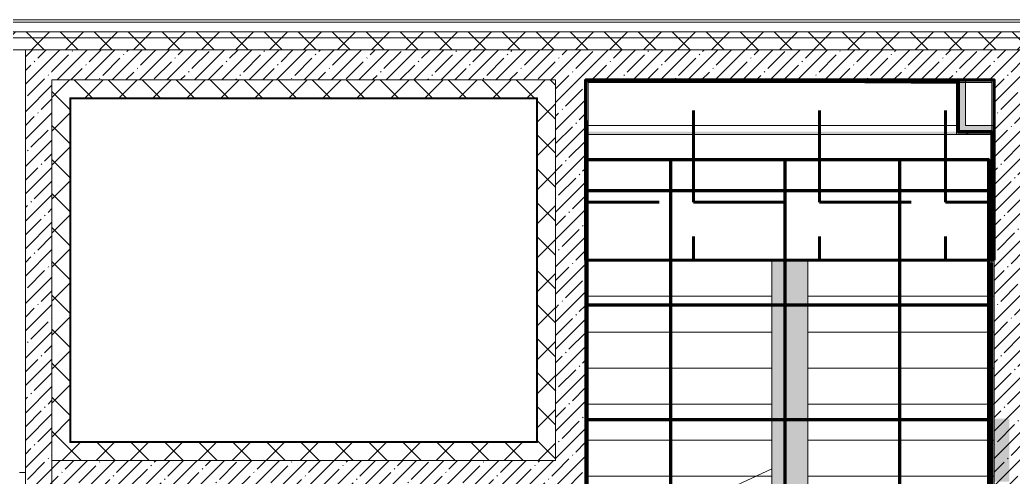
# Model space of a CAD drawing. Header units: millimetres. Extents: x -164500 to 426394, y -51911 to 102118.
# Drawn here: x 233476 to 241740, y 23541 to 27349 of the extents above; entities that cross this region are included whole.
import ezdxf

# ---------------------------------------------------------------- set-up
doc = ezdxf.new("R2010")
doc.units = ezdxf.units.MM
for name, color, linetype, lineweight in [('1.4) Плинтус 5 вып', 6, 'Continuous', 60), ('336 лестницы', 150, 'Continuous', 120), ('374 ПК-4', 211, 'Continuous', 120), ('474 плитка КР-1.1 лестницы', 150, 'Continuous', 60), ('A-FLOR', 7, 'Continuous', 9), ('A-WALL', 7, 'Continuous', 5), ('I-WALL', 7, 'Continuous', 5), ('S-STRS', 7, 'Continuous', 9), ('S-STRS-MBND', 7, 'Continuous', 9)]:
    doc.layers.add(name, color=color, linetype=linetype, lineweight=lineweight)
doc.layers.add('A-AREA-PATT-2', color=7, linetype='Continuous', lineweight=5, true_color=0xcde0ef, transparency=1)
doc.layers.add('A-WALL-1', color=9, linetype='Continuous', lineweight=5, true_color=0x808080)
doc.layers.add('A-WALL-FNSH-1', color=9, linetype='Continuous', lineweight=5, true_color=0x808080)
pattern_1 = [(45, (148772.12, -0.94), (-141.42136, 141.42136), []), (135, (148772.12, -0.94), (-141.42136, -141.42136), [])]
pattern_2 = [(45, (148772.12, -0.94), (-114.04925, 114.04925), []), (45, (148886.17, -0.94), (-114.04925, 114.04925), [201.612, -40.322, 6.706, -33.617])]
pattern_3 = [(45, (148772.12, -0.94), (-212.132, 212.132), []), (135, (148772.12, -0.94), (-212.132, -212.132), [])]

# ---------------------------------------------------------------- blocks, each defined once
blk = doc.blocks.new('Зашивка приборов отопления33 - Зашивка приборов отопления-33324347-Объем проектирования 2 этажа')
at = {"layer": 'A-WALL'}
for p, q in [((124365.9, 19498.8), (121280.9, 19498.8)), ((121280.9, 19136.3), (124365.9, 19136.3)), ((124365.9, 19136.3), (121280.9, 19136.3)), ((121280.9, 19061.3), (124365.9, 19061.3))]:
    blk.add_line(p, q, dxfattribs=at)

msp = doc.modelspace()

# ---------------------------------------------------------------- hatches: boundary and pattern name
at = {"layer": '336 лестницы'}
h = msp.add_hatch(dxfattribs=at)
h.set_pattern_fill('ANSI37', color=256, scale=300, angle=45)
h.set_pattern_definition([(90, (205553.1, 26879), (-952.5, 0), []), (180, (205553.1, 26879), (-6e-14, -952.5), [])])
h.paths.add_polyline_path([(238182.123, 20392.834), (241535.842, 20392.834), (241538.167, 26183.416), (238184.449, 26183.416)])
at = {"layer": '474 плитка КР-1.1 лестницы'}
h = msp.add_hatch(dxfattribs=at)
h.set_pattern_fill('ANGLE', color=256, scale=150)
h.set_pattern_definition([(0, (205553.1, 26879), (0, 1047.75), [762, -285.75]), (90, (205553.1, 26879), (-1047.75, 6e-14), [762, -285.75])])
h.paths.add_polyline_path([(241582.123, 25349.058), (238182.123, 25349.058), (238182.123, 26849.058), (241582.123, 26849.058)])
at = {"layer": 'A-AREA-PATT-2'}
h = msp.add_hatch(color=256, dxfattribs=at)
h.paths.add_polyline_path([(240003.176, 21449.058), (240082.123, 21449.058), (240082.123, 22334.058), (241561.623, 22334.058), (241561.623, 22349.058), (240032.123, 22349.058), (240032.123, 25349.058), (239732.123, 25349.058), (239732.123, 21449.058)])
h.paths.add_polyline_path([(238125.999, 21838.564), (238182.123, 21838.564), (238182.123, 21869.469), (238057.123, 21869.469), (238057.123, 21838.564)])
h.paths.add_polyline_path([(241582.123, 23503.648), (241707.123, 23503.648), (241707.123, 24028.648), (241582.123, 24028.648), (241582.123, 23954.679)])
h.paths.add_polyline_path([(238743.29, 26394.058), (241561.623, 26394.058), (241561.623, 26418.558), (238202.623, 26418.558), (238202.623, 26394.058), (238652.29, 26394.058)])
at = {"layer": 'A-WALL'}
h = msp.add_hatch(dxfattribs=at)
h.set_pattern_fill('FP_24', color=256, style=0, pattern_type=2)
h.set_pattern_definition(pattern_1)
h.paths.add_polyline_path([(233082.759, 27199.058), (241932.123, 27199.058), (241932.123, 27249.058), (229122.123, 27249.058), (229122.123, 27199.058), (232972.123, 27199.058)])
h.paths.add_polyline_path([(226462.123, 27199.058), (226622.123, 27199.058), (226622.123, 27249.058), (225112.123, 27249.058), (225112.123, 27199.058), (226442.123, 27199.058)])
h.paths.add_polyline_path([(222281.123, 27199.058), (223012.123, 27199.058), (223012.123, 27249.058), (217632.123, 27249.058), (217632.123, 27199.058), (221880.377, 27199.058)])
h.paths.add_polyline_path([(214032.123, 27199.058), (214032.123, 27249.058), (212952.123, 27249.058), (212952.123, 27199.058), (213930.298, 27199.058)])
h.paths.add_polyline_path([(214932.123, 27199.058), (216732.123, 27199.058), (216732.123, 27249.058), (214932.123, 27249.058)])
h.paths.add_polyline_path([(209812.123, 27199.058), (209812.123, 27249.058), (208632.123, 27249.058), (208632.123, 27199.058), (209593.892, 27199.058)])
h.paths.add_polyline_path([(203553.123, 27199.058), (203781.997, 27199.058), (203781.997, 27249.058), (202632.313, 27249.058), (202632.313, 27199.058), (203552.123, 27199.058)])
h.paths.add_polyline_path([(204681.997, 27199.058), (205932.123, 27199.058), (205932.123, 27249.058), (204681.997, 27249.058)])
h.paths.add_polyline_path([(199475.611, 27199.058), (199532.313, 27199.058), (199532.313, 27249.058), (198432.41, 27249.058), (198432.41, 27199.058), (199136.933, 27199.058)])
h.paths.add_polyline_path([(197532.123, 27199.058), (197532.41, 27199.058), (197532.123, 27249.058), (196279.123, 27249.058), (196279.123, 27199.058), (197307.408, 27199.058)])
h.paths.add_polyline_path([(192971.002, 27199.058), (193179.123, 27199.058), (193179.123, 27249.058), (190782.123, 27249.058), (190782.123, 27199.058), (191553.123, 27199.058)])
h = msp.add_hatch(dxfattribs=at)
h.set_pattern_fill('FP_24', color=256, style=0, pattern_type=2)
h.set_pattern_definition(pattern_1)
h.paths.add_polyline_path([(241394.205, 27099.058), (241832.123, 27099.058), (241832.123, 27199.058), (229122.123, 27199.058), (229122.123, 27099.059), (240671.47, 27099.058)])
h.paths.add_polyline_path([(226022.124, 27099.058), (226622.123, 27099.059), (226622.123, 27199.058), (225112.123, 27199.058), (225112.123, 27099.059), (225522.123, 27099.059)])
h.paths.add_polyline_path([(208932.123, 27099.059), (209812.123, 27099.059), (209812.123, 27199.058), (208632.123, 27199.058), (208632.123, 27099.059), (208912.123, 27099.059)])
h.paths.add_polyline_path([(205632.605, 27099.059), (205932.123, 27099.059), (205932.123, 27199.058), (204681.997, 27199.058), (204681.997, 27099.059), (205257.486, 27099.059)])
h.paths.add_polyline_path([(212952.123, 27099.059), (214032.123, 27099.059), (214032.123, 27199.058), (212952.123, 27199.058), (212952.123, 27169.058)])
h.paths.add_polyline_path([(214932.123, 27099.059), (216732.123, 27099.059), (216732.123, 27199.058), (214932.123, 27199.058), (214932.123, 27099.88)])
h.paths.add_polyline_path([(203781.997, 27099.059), (203781.997, 27199.058), (202632.313, 27199.058), (202632.313, 27099.059), (203553.123, 27099.059)])
h.paths.add_polyline_path([(190932.123, 27099.059), (193179.123, 27099.059), (193179.123, 27199.058), (190832.123, 27199.058), (190832.123, 27099.059)])
h.paths.add_polyline_path([(196279.123, 27099.059), (197532.41, 27099.059), (197532.123, 27199.058), (196279.123, 27199.058), (196279.123, 27139.058)])
h.paths.add_polyline_path([(222812.123, 27099.059), (223012.123, 27099.059), (223012.123, 27199.058), (217632.123, 27199.058), (217632.123, 27099.059), (222603.111, 27099.059)])
h.paths.add_polyline_path([(198432.41, 27099.059), (199532.313, 27099.059), (199532.313, 27199.058), (198432.41, 27199.058)])
h = msp.add_hatch(dxfattribs=at)
h.set_pattern_fill('FP_24', color=256, style=0, pattern_type=2)
h.set_pattern_definition(pattern_1)
h.paths.add_polyline_path([(233742.123, 23679.058), (233892.123, 23679.058), (233892.123, 26849.058), (233742.123, 26849.058), (233742.123, 23829.058)])
h = msp.add_hatch(dxfattribs=at)
h.set_pattern_fill('FP_24', color=256, style=0, pattern_type=2)
h.set_pattern_definition(pattern_1)
h.paths.add_polyline_path([(237782.123, 26699.058), (237780.533, 26849.058), (233892.123, 26848.542), (233892.123, 26699.058), (234889.595, 26699.058), (237780.533, 26699.058)])
h = msp.add_hatch(dxfattribs=at)
h.set_pattern_fill('FP_24', color=256, style=0, pattern_type=2)
h.set_pattern_definition(pattern_1)
h.paths.add_polyline_path([(237932.123, 23679.058), (237932.123, 26849.058), (237782.123, 26849.058), (237782.123, 23679.058)])
h = msp.add_hatch(dxfattribs=at)
h.set_pattern_fill('FP_24', color=256, style=0, pattern_type=2)
h.set_pattern_definition(pattern_1)
h.paths.add_polyline_path([(233895.123, 23679.058), (237782.123, 23679.058), (237780.533, 23829.058), (233892.123, 23829.058), (233892.123, 23679.058)])
at = {"layer": 'I-WALL'}
h = msp.add_hatch(dxfattribs=at)
h.set_pattern_fill('FP_1', color=256, style=0, pattern_type=2)
h.set_pattern_definition(pattern_2)
h.paths.add_polyline_path([(233522.123, 18369.059), (233742.123, 18369.059), (233742.123, 27099.058), (233522.123, 27099.058), (233522.123, 18436.813)])
h = msp.add_hatch(dxfattribs=at)
h.set_pattern_fill('FP_1', color=256, style=0, pattern_type=2)
h.set_pattern_definition(pattern_2)
h.paths.add_polyline_path([(234889.595, 26849.058), (237932.123, 26849.058), (237932.123, 27099.058), (233742.123, 27099.058), (233742.123, 26849.058), (233900.123, 26849.058)])
h = msp.add_hatch(dxfattribs=at)
h.set_pattern_fill('FP_1', color=256, style=0, pattern_type=2)
h.set_pattern_definition(pattern_2)
h.paths.add_polyline_path([(238182.123, 17269.059), (238182.123, 27099.058), (237932.123, 27099.058), (237932.123, 17269.059), (238159.44, 17269.059)])
h = msp.add_hatch(dxfattribs=at)
h.set_pattern_fill('FP_1', color=256, style=0, pattern_type=2)
h.set_pattern_definition(pattern_2)
h.paths.add_polyline_path([(240032.123, 26849.058), (241582.123, 26849.058), (241582.123, 27099.058), (238182.123, 27099.058), (238182.123, 26849.058), (239732.123, 26849.058)])
h = msp.add_hatch(dxfattribs=at)
h.set_pattern_fill('FP_1', color=256, style=0, pattern_type=2)
h.set_pattern_definition(pattern_2)
h.paths.add_polyline_path([(241822.123, 21399.059), (241832.123, 21399.059), (241832.123, 27099.058), (241582.123, 27099.058), (241582.123, 21549.059), (241802.123, 21549.059), (241802.123, 21399.059)])
h = msp.add_hatch(dxfattribs=at)
h.set_pattern_fill('FP_192', color=256, style=0, pattern_type=2)
h.set_pattern_definition(pattern_3)
h.paths.add_polyline_path([(241267.123, 26394.058), (241279.623, 26394.058), (241279.623, 26849.058), (241267.123, 26849.058), (241267.123, 26418.558)])
h = msp.add_hatch(dxfattribs=at)
h.set_pattern_fill('FP_192', color=256, style=0, pattern_type=2)
h.set_pattern_definition(pattern_3)
h.paths.add_polyline_path([(241279.623, 26406.558), (241292.123, 26406.558), (241292.123, 26849.058), (241279.623, 26849.058), (241279.623, 26418.558)])
for points in [[(241292.123, 26419.058), (241342.123, 26419.058), (241342.123, 26849.058), (241292.123, 26849.058), (241292.123, 26469.058)], [(241342.123, 26419.058), (241582.123, 26419.058), (241582.123, 26469.058), (241342.123, 26469.058)]]:
    msp.add_hatch(color=256, dxfattribs=at).paths.add_polyline_path(points)
h = msp.add_hatch(dxfattribs=at)
h.set_pattern_fill('FP_192', color=256, style=0, pattern_type=2)
h.set_pattern_definition(pattern_3)
h.paths.add_polyline_path([(241394.205, 26394.058), (241582.123, 26394.058), (241582.123, 26406.558), (241279.623, 26406.558), (241279.623, 26394.058), (241342.123, 26394.058)])
h = msp.add_hatch(dxfattribs=at)
h.set_pattern_fill('FP_192', color=256, style=0, pattern_type=2)
h.set_pattern_definition(pattern_3)
h.paths.add_polyline_path([(241561.623, 26406.558), (241582.123, 26406.558), (241582.123, 26419.058), (241292.123, 26418.558), (241292.123, 26406.558), (241394.205, 26406.558)])
h = msp.add_hatch(dxfattribs=at)
h.set_pattern_fill('FP_1', color=256, style=0, pattern_type=2)
h.set_pattern_definition(pattern_2)
h.paths.add_polyline_path([(237896.821, 23429.058), (237932.123, 23429.058), (237932.123, 23679.058), (233742.123, 23679.058), (233742.996, 23429.058), (237780.533, 23429.058)])

# ---------------------------------------------------------------- linework, layer by layer
at = {"layer": '1.4) Плинтус 5 вып'}
msp.add_lwpolyline([(238203.123, 21450), (238182.123, 26849.058), (241279.623, 26828.058), (241279.623, 26419.058), (241561.123, 26419.058), (241561.123, 25349.058)], dxfattribs=at)
at = {"layer": '336 лестницы'}
msp.add_lwpolyline([(238182.123, 20392.834), (241535.842, 20392.834), (241538.167, 26183.416), (238184.449, 26183.416)], close=True, dxfattribs=at)
at = {"layer": '374 ПК-4'}
msp.add_lwpolyline([(241560.123, 25329.058), (241561.123, 17851.059), (238202.123, 17851.059), (238202.123, 21429.058)], dxfattribs=at)
at = {"layer": '474 плитка КР-1.1 лестницы'}
msp.add_lwpolyline([(241582.123, 25349.058), (238182.123, 25349.058), (238182.123, 26849.058), (241582.123, 26849.058)], close=True, dxfattribs=at)
at = {"layer": 'A-FLOR'}
for p, q in [((233472.123, 23580), (233522.123, 23580)), ((233472.123, 23579.058), (233522.123, 23579.058))]:
    msp.add_line(p, q, dxfattribs=at)
at = {"layer": 'A-WALL'}
for p, q in [((242062.123, 27329.058), (229122.123, 27329.058)), ((241982.123, 27249.058), (229122.123, 27249.058)), ((241932.123, 27199.058), (229122.123, 27199.058)), ((233742.123, 18369.059), (233742.123, 26849.058)), ((237782.123, 26849.058), (237932.123, 26849.058)), ((237932.123, 23679.058), (237932.123, 26849.058)), ((238202.123, 26828.058), (238203.123, 26828.058)), ((241279.623, 26406.558), (241279.623, 26849.058)), ((241292.123, 26419.058), (241292.123, 26849.058)), ((241561.123, 26828.058), (241561.123, 26829.058)), ((233892.123, 23829.058), (233892.123, 26699.058)), ((233892.123, 26699.058), (237782.123, 26699.058)), ((233895.123, 23832.058), (233895.123, 26696.058)), ((233895.123, 26696.058), (237779.123, 26696.058)), ((237779.123, 26696.058), (237779.123, 23832.058)), ((237782.123, 26699.058), (237782.123, 23829.058)), ((241582.123, 26406.558), (241279.623, 26406.558)), ((241582.123, 26419.058), (241292.123, 26419.058)), ((233892.123, 23829.058), (237782.123, 23829.058)), ((233895.123, 23832.058), (237779.123, 23832.058))]:
    msp.add_line(p, q, dxfattribs=at)
at = {"layer": 'A-WALL-1'}
for p, q in [((232972.123, 27099.058), (241832.123, 27099.058)), ((233522.123, 27099.058), (233522.123, 18369.059)), ((241832.123, 27099.058), (237932.123, 27099.058)), ((237782.123, 26849.058), (233742.123, 26849.058)), ((238182.123, 17269.059), (238182.123, 26849.058)), ((238182.123, 26849.058), (241582.123, 26849.058)), ((241267.123, 26849.058), (241267.123, 26394.058)), ((241342.123, 26469.058), (241342.123, 26849.058)), ((241582.123, 26849.058), (241582.123, 21149.059)), ((241582.123, 26469.058), (241342.123, 26469.058)), ((241267.123, 26394.058), (241582.123, 26394.058)), ((233742.123, 23679.058), (237932.123, 23679.058))]:
    msp.add_line(p, q, dxfattribs=at)
at = {"layer": 'A-WALL-FNSH-1'}
for p, q in [((242082.123, 27349.058), (229122.123, 27349.058)), ((241561.123, 26829.058), (238202.123, 26829.058)), ((238202.123, 26829.058), (238202.123, 24229.469)), ((238203.123, 26828.058), (241561.123, 26828.058)), ((238203.123, 24229.469), (238203.123, 26828.058)), ((241561.123, 26849.058), (241561.123, 26829.058)), ((241561.123, 26828.058), (241561.123, 24923.648)), ((241562.123, 26394.058), (241562.123, 26849.058)), ((233900.123, 23837.058), (233900.123, 26691.058)), ((233900.123, 26691.058), (237774.123, 26691.058)), ((237774.123, 26691.058), (237774.123, 23837.058)), ((238202.123, 24229.469), (238203.123, 24229.469)), ((238203.123, 23955.449), (238202.123, 23955.449)), ((237774.123, 23837.058), (233900.123, 23837.058))]:
    msp.add_line(p, q, dxfattribs=at)
at = {"layer": 'I-WALL'}
for p, q in [((241562.123, 26394.058), (241562.123, 17870.059)), ((238203.123, 25239.469), (238202.123, 25239.469)), ((241562.123, 24923.648), (241561.123, 24923.648)), ((241561.123, 17849.059), (241561.123, 24923.648)), ((238202.123, 22896.996), (238202.123, 24229.469)), ((238203.123, 24229.469), (238203.123, 22897.462))]:
    msp.add_line(p, q, dxfattribs=at)
at = {"layer": 'S-STRS'}
for p, q in [((238182.123, 25349.058), (239732.123, 25349.058)), ((238182.123, 25349.058), (239732.123, 25349.058)), ((239732.123, 25349.058), (240032.123, 25349.058)), ((239732.123, 25049.058), (239732.123, 25349.058)), ((241582.123, 25349.058), (240032.123, 25349.058)), ((240032.123, 25349.058), (240032.123, 25049.058)), ((241582.123, 25349.058), (240032.123, 25349.058)), ((238182.123, 25049.058), (239732.123, 25049.058)), ((238182.123, 25049.058), (239732.123, 25049.058)), ((239732.123, 24749.058), (239732.123, 25049.058)), ((240032.123, 25049.058), (240032.123, 24749.058)), ((241582.123, 25049.058), (240032.123, 25049.058)), ((241582.123, 25049.058), (240032.123, 25049.058)), ((238182.123, 24749.058), (239732.123, 24749.058)), ((238182.123, 24749.058), (239732.123, 24749.058)), ((239732.123, 24449.058), (239732.123, 24749.058)), ((240032.123, 24749.058), (240032.123, 24449.058)), ((241582.123, 24749.058), (240032.123, 24749.058)), ((241582.123, 24749.058), (240032.123, 24749.058)), ((238182.123, 24449.058), (239732.123, 24449.058)), ((238182.123, 24449.058), (239732.123, 24449.058)), ((239732.123, 24149.058), (239732.123, 24449.058)), ((240032.123, 24449.058), (240032.123, 24149.058)), ((241582.123, 24449.058), (240032.123, 24449.058)), ((241582.123, 24449.058), (240032.123, 24449.058)), ((238182.123, 24149.058), (239732.123, 24149.058)), ((238182.123, 24149.058), (239732.123, 24149.058)), ((239732.123, 23849.058), (239732.123, 24149.058)), ((240032.123, 24149.058), (240032.123, 23849.058)), ((241582.123, 24149.058), (240032.123, 24149.058)), ((241582.123, 24149.058), (240032.123, 24149.058)), ((238182.123, 23849.058), (239732.123, 23849.058)), ((238182.123, 23849.058), (239732.123, 23849.058)), ((239732.123, 23610.447), (239732.123, 23849.058)), ((240032.123, 23849.058), (240032.123, 23549.058)), ((241582.123, 23849.058), (240032.123, 23849.058)), ((241582.123, 23849.058), (240032.123, 23849.058)), ((239732.123, 23549.058), (239732.123, 23610.447)), ((238182.123, 23549.058), (239600.475, 23549.058)), ((238182.123, 23549.058), (239600.475, 23549.058)), ((239600.475, 23549.058), (239732.123, 23549.058)), ((239600.475, 23549.058), (239732.123, 23549.058)), ((239732.123, 23249.058), (239732.123, 23549.058)), ((240032.123, 23549.058), (240032.123, 23249.058)), ((241582.123, 23549.058), (240032.123, 23549.058)), ((241582.123, 23549.058), (240032.123, 23549.058))]:
    msp.add_line(p, q, dxfattribs=at)
at = {"layer": 'S-STRS-MBND'}
for p, q in [((238182.123, 26849.058), (238182.123, 25349.058)), ((241582.123, 26849.058), (238182.123, 26849.058)), ((241582.123, 25349.058), (241582.123, 26849.058)), ((238182.123, 25349.058), (239732.123, 25349.058)), ((238182.123, 23549.058), (238182.123, 25349.058)), ((238182.123, 25349.058), (239732.123, 25349.058)), ((239732.123, 25349.058), (240032.123, 25349.058)), ((239732.123, 23610.447), (239732.123, 25349.058)), ((241582.123, 25349.058), (240032.123, 25349.058)), ((240032.123, 25349.058), (240032.123, 21449.058)), ((241582.123, 25349.058), (240032.123, 25349.058)), ((241582.123, 25349.058), (241582.123, 21449.058)), ((238182.123, 25049.058), (239732.123, 25049.058)), ((238182.123, 25049.058), (239732.123, 25049.058)), ((241582.123, 25049.058), (240032.123, 25049.058)), ((241582.123, 25049.058), (240032.123, 25049.058)), ((238182.123, 24749.058), (239732.123, 24749.058)), ((238182.123, 24749.058), (239732.123, 24749.058)), ((241582.123, 24749.058), (240032.123, 24749.058)), ((241582.123, 24749.058), (240032.123, 24749.058)), ((238182.123, 24449.058), (239732.123, 24449.058)), ((238182.123, 24449.058), (239732.123, 24449.058)), ((241582.123, 24449.058), (240032.123, 24449.058)), ((241582.123, 24449.058), (240032.123, 24449.058)), ((238182.123, 24149.058), (239732.123, 24149.058)), ((238182.123, 24149.058), (239732.123, 24149.058)), ((241582.123, 24149.058), (240032.123, 24149.058)), ((241582.123, 24149.058), (240032.123, 24149.058)), ((238182.123, 23849.058), (239732.123, 23849.058)), ((238182.123, 23849.058), (239732.123, 23849.058)), ((241582.123, 23849.058), (240032.123, 23849.058)), ((241582.123, 23849.058), (240032.123, 23849.058)), ((239732.123, 23610.447), (239183.7, 23354.713)), ((238182.123, 23549.058), (239600.475, 23549.058)), ((238182.123, 23549.058), (239600.475, 23549.058)), ((241582.123, 23549.058), (240032.123, 23549.058)), ((241582.123, 23549.058), (240032.123, 23549.058))]:
    msp.add_line(p, q, dxfattribs=at)

# ---------------------------------------------------------------- block references
at = {"layer": 'A-WALL'}
msp.add_blockref('Зашивка приборов отопления33 - Зашивка приборов отопления-33324347-Объем проектирования 2 этажа', (116901.264, 7332.762), dxfattribs=at)

doc.saveas('drawing.dxf')
